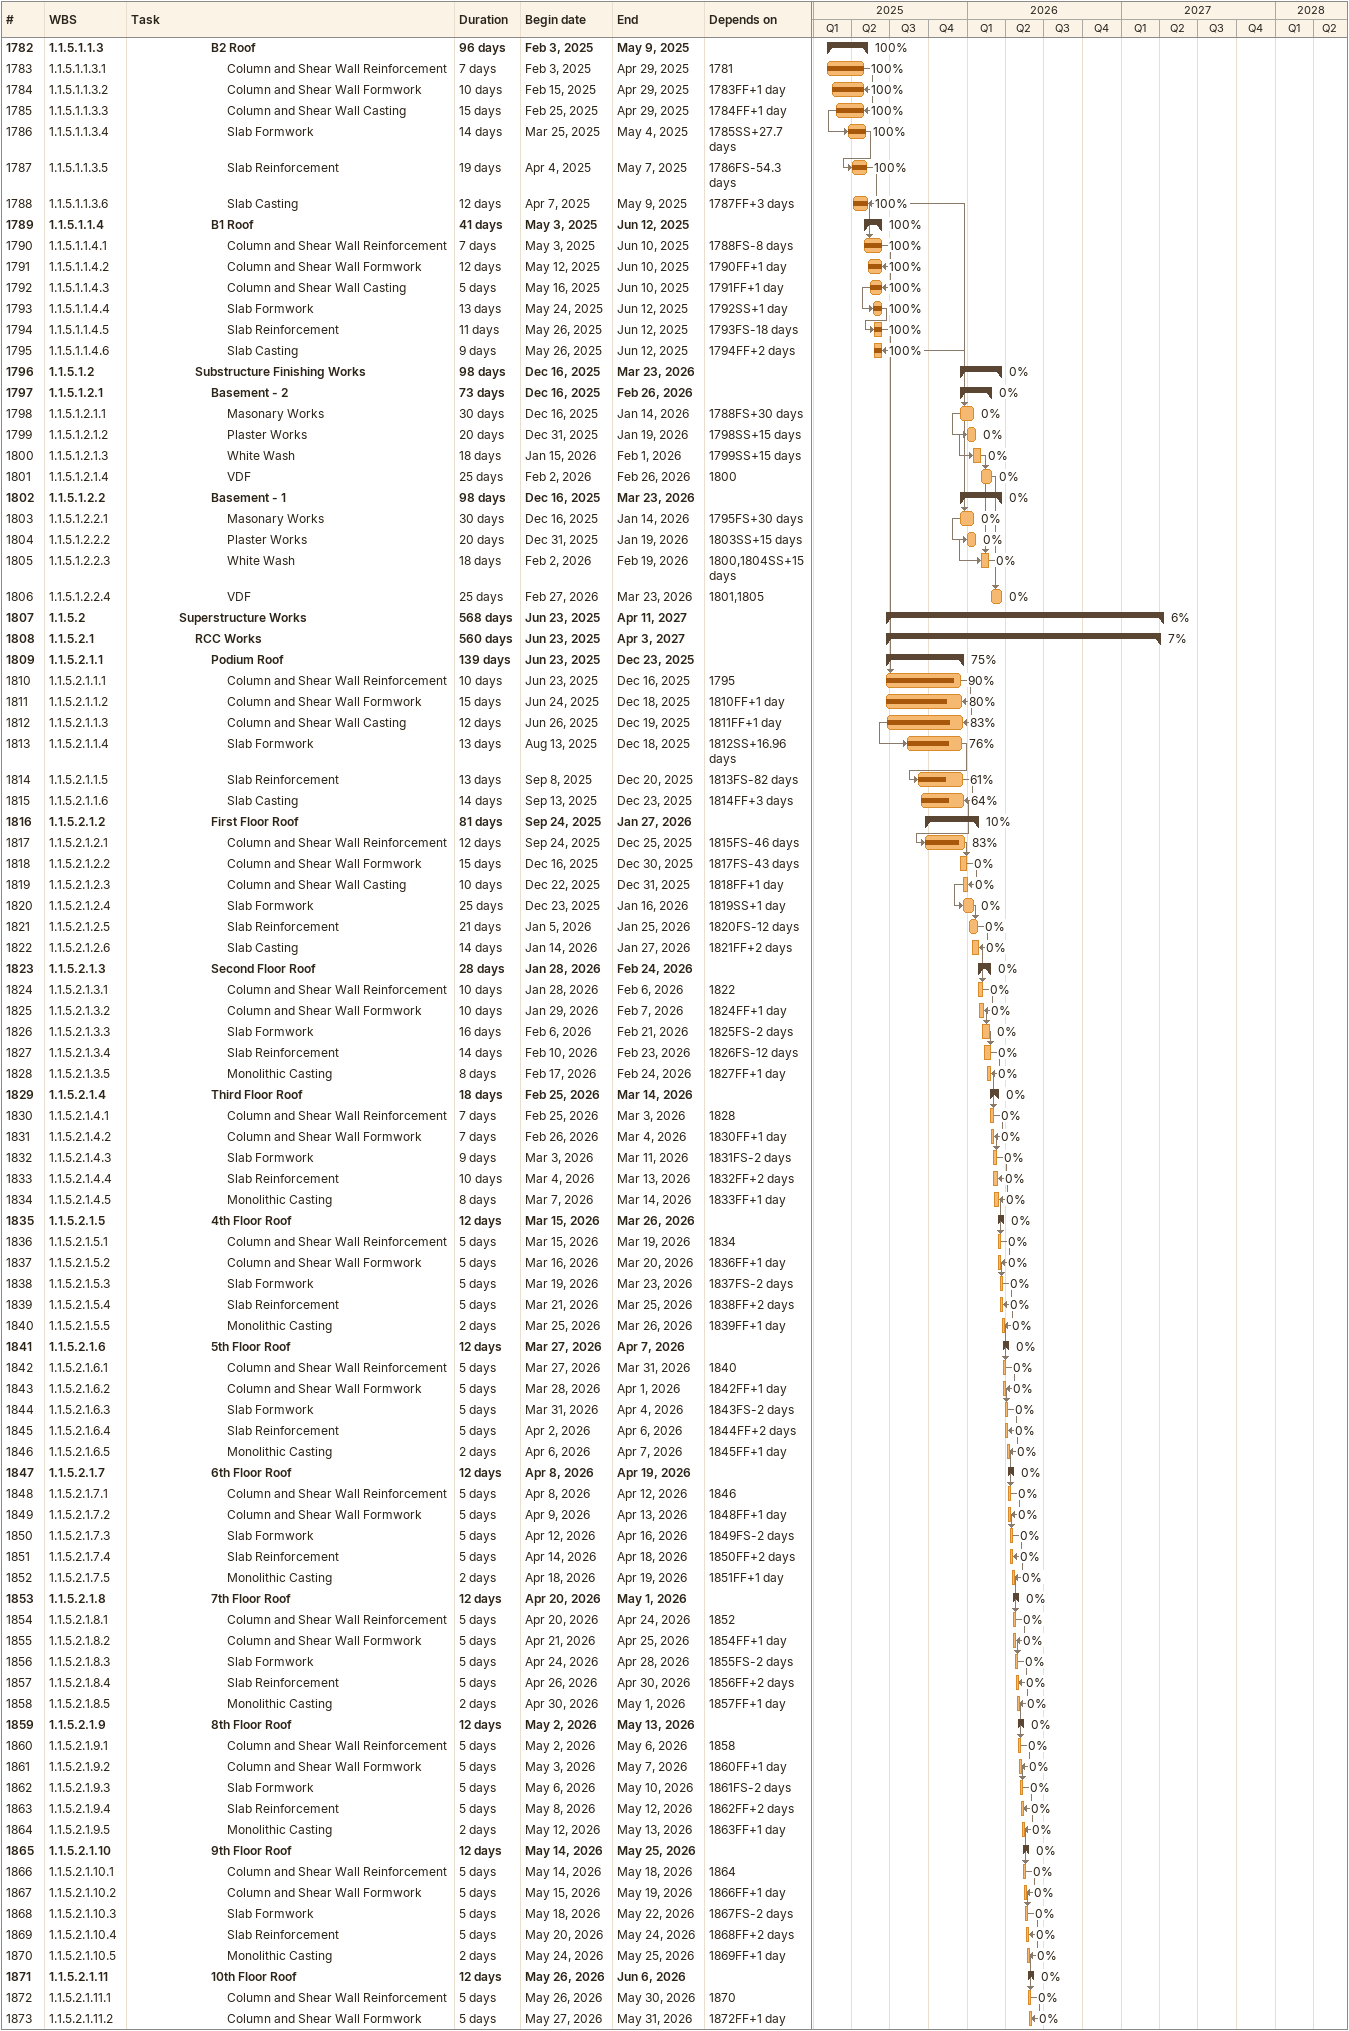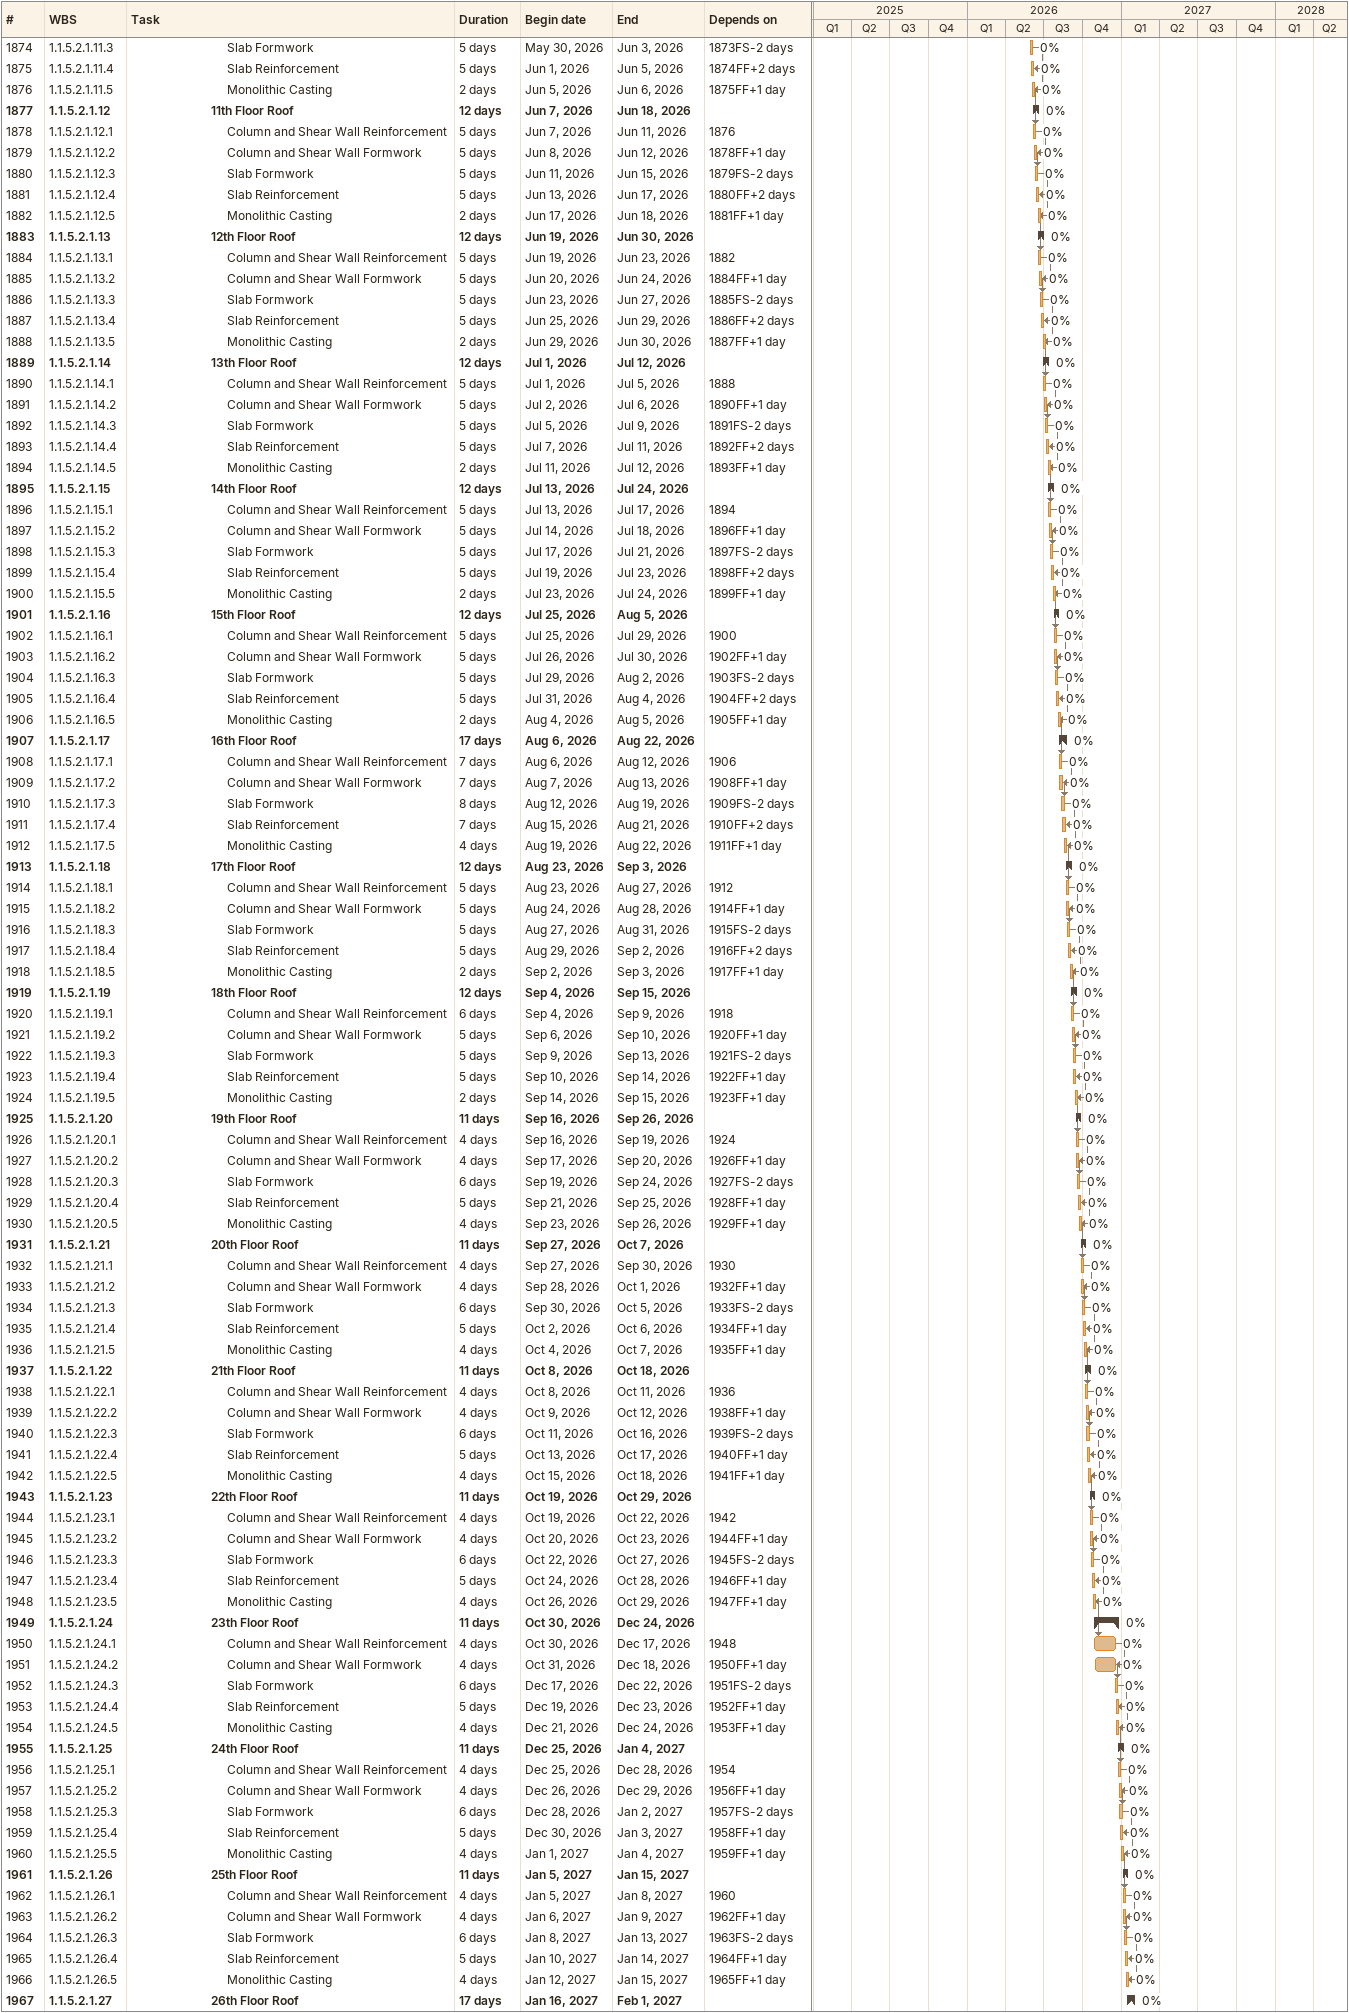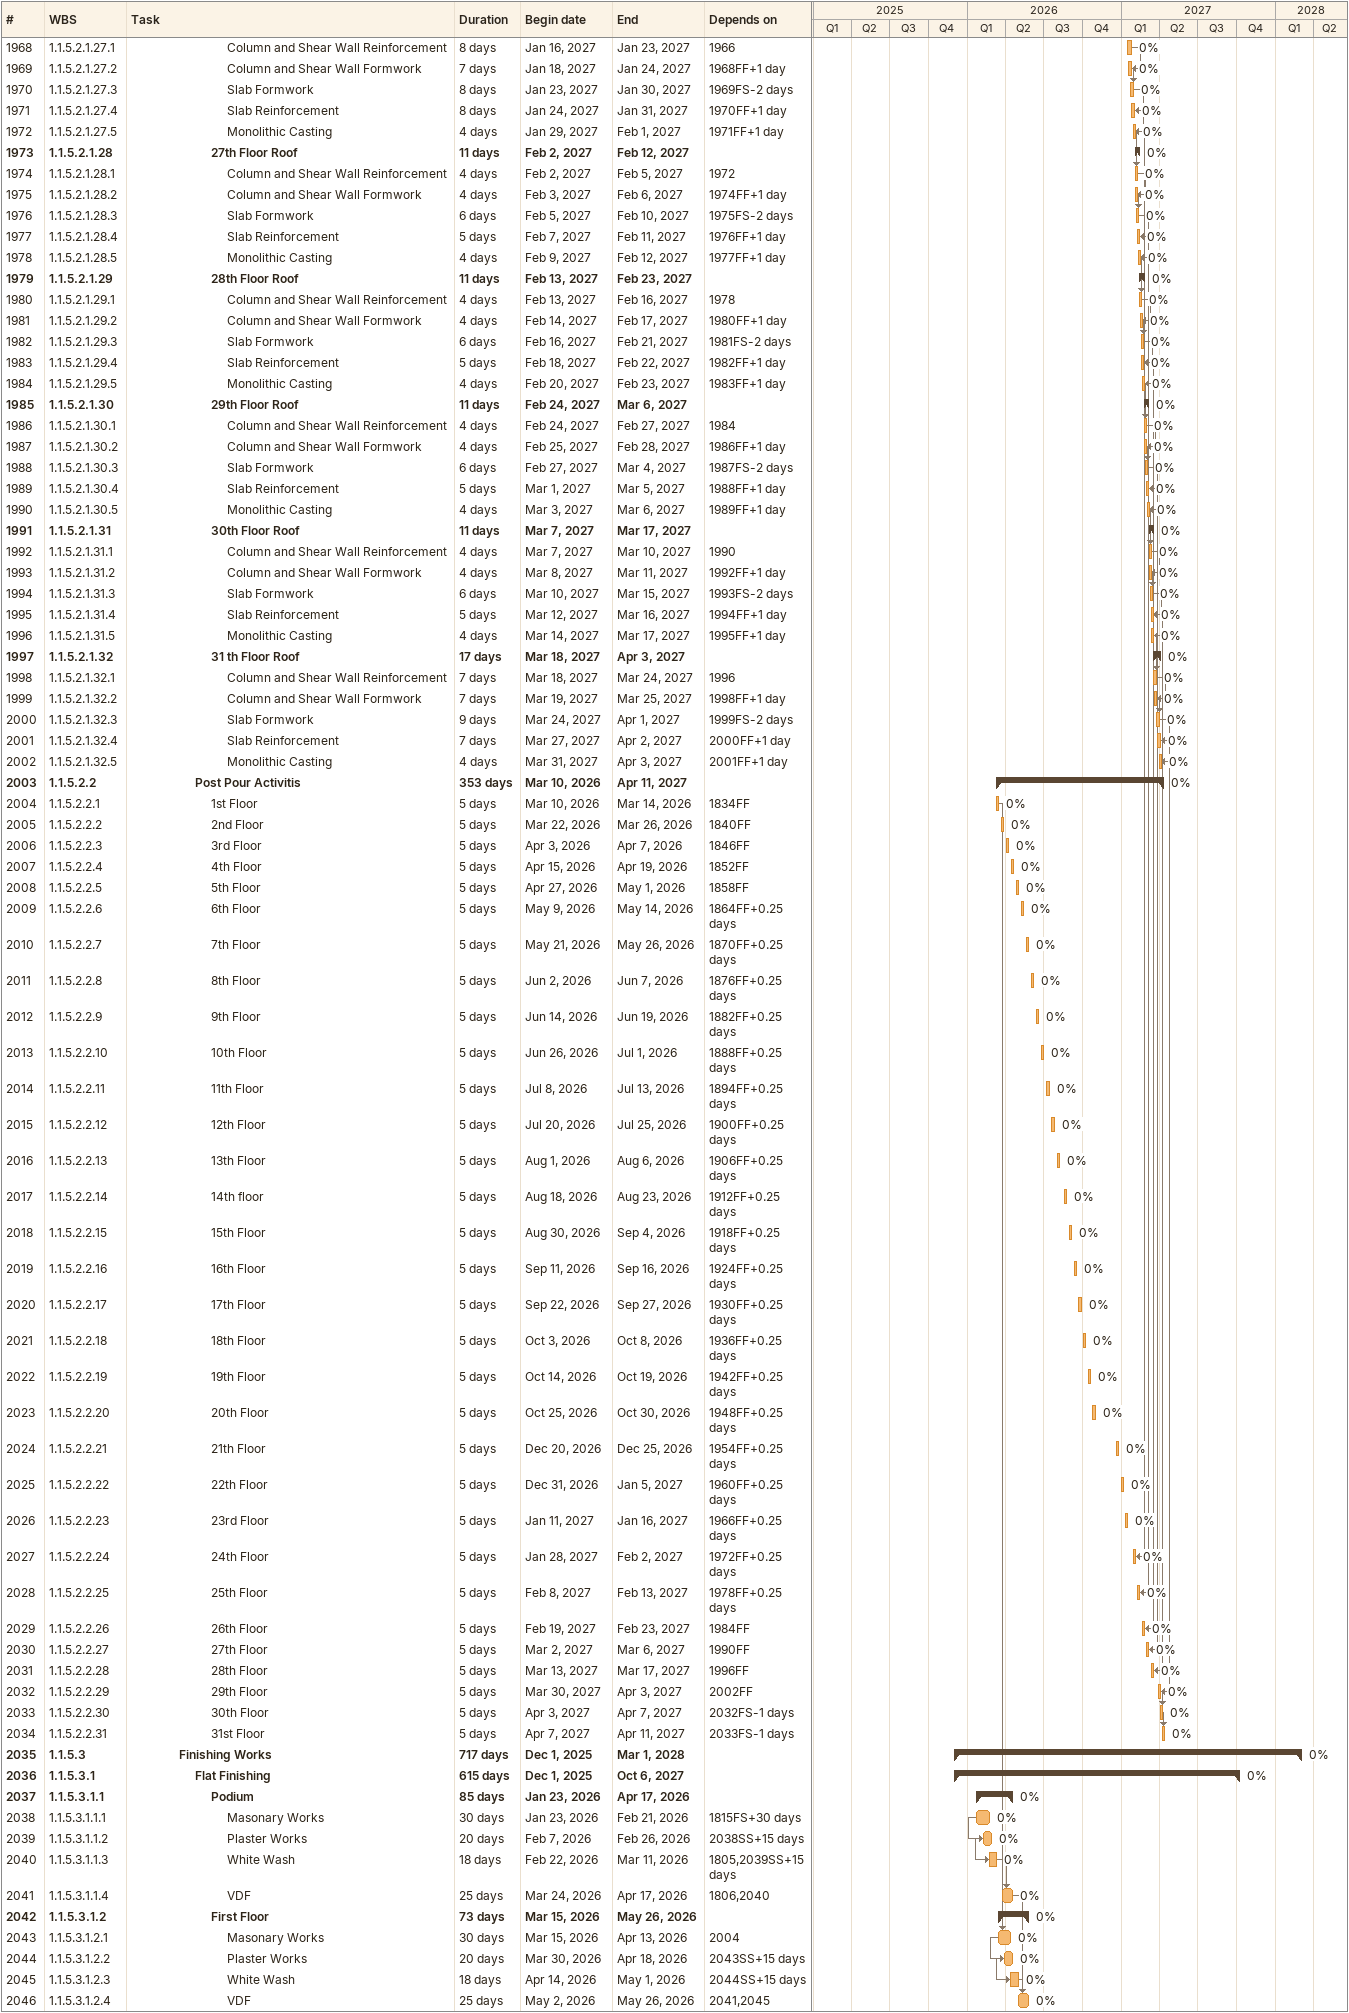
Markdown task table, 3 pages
| ID | WBS | Task | Duration | Start | Finish | Predecessors | % complete |
|---|---|---|---|---|---|---|---|
| 1782 | 1.1.5.1.1.3 | **B2 Roof** | 96d | 2025-02-03 | 2025-05-09 |  | 100 |
| 1783 | 1.1.5.1.1.3.1 | Column and Shear Wall Reinforcement | 7d | 2025-02-03 | 2025-04-29 | 1781 | 100 |
| 1784 | 1.1.5.1.1.3.2 | Column and Shear Wall Formwork | 10d | 2025-02-15 | 2025-04-29 | 1783FF+1d | 100 |
| 1785 | 1.1.5.1.1.3.3 | Column and Shear Wall Casting | 15d | 2025-02-25 | 2025-04-29 | 1784FF+1d | 100 |
| 1786 | 1.1.5.1.1.3.4 | Slab Formwork | 14d | 2025-03-25 | 2025-05-04 | 1785SS+27.7d | 100 |
| 1787 | 1.1.5.1.1.3.5 | Slab Reinforcement | 19d | 2025-04-04 | 2025-05-07 | 1786FS-54.3d | 100 |
| 1788 | 1.1.5.1.1.3.6 | Slab Casting | 12d | 2025-04-07 | 2025-05-09 | 1787FF+3d | 100 |
| 1789 | 1.1.5.1.1.4 | **B1 Roof** | 41d | 2025-05-03 | 2025-06-12 |  | 100 |
| 1790 | 1.1.5.1.1.4.1 | Column and Shear Wall Reinforcement | 7d | 2025-05-03 | 2025-06-10 | 1788FS-8d | 100 |
| 1791 | 1.1.5.1.1.4.2 | Column and Shear Wall Formwork | 12d | 2025-05-12 | 2025-06-10 | 1790FF+1d | 100 |
| 1792 | 1.1.5.1.1.4.3 | Column and Shear Wall Casting | 5d | 2025-05-16 | 2025-06-10 | 1791FF+1d | 100 |
| 1793 | 1.1.5.1.1.4.4 | Slab Formwork | 13d | 2025-05-24 | 2025-06-12 | 1792SS+1d | 100 |
| 1794 | 1.1.5.1.1.4.5 | Slab Reinforcement | 11d | 2025-05-26 | 2025-06-12 | 1793FS-18d | 100 |
| 1795 | 1.1.5.1.1.4.6 | Slab Casting | 9d | 2025-05-26 | 2025-06-12 | 1794FF+2d | 100 |
| 1796 | 1.1.5.1.2 | **Substructure Finishing Works** | 98d | 2025-12-16 | 2026-03-23 |  | 0 |
| 1797 | 1.1.5.1.2.1 | **Basement - 2** | 73d | 2025-12-16 | 2026-02-26 |  | 0 |
| 1798 | 1.1.5.1.2.1.1 | Masonary Works | 30d | 2025-12-16 | 2026-01-14 | 1788FS+30d | 0 |
| 1799 | 1.1.5.1.2.1.2 | Plaster Works | 20d | 2025-12-31 | 2026-01-19 | 1798SS+15d | 0 |
| 1800 | 1.1.5.1.2.1.3 | White Wash | 18d | 2026-01-15 | 2026-02-01 | 1799SS+15d | 0 |
| 1801 | 1.1.5.1.2.1.4 | VDF | 25d | 2026-02-02 | 2026-02-26 | 1800 | 0 |
| 1802 | 1.1.5.1.2.2 | **Basement - 1** | 98d | 2025-12-16 | 2026-03-23 |  | 0 |
| 1803 | 1.1.5.1.2.2.1 | Masonary Works | 30d | 2025-12-16 | 2026-01-14 | 1795FS+30d | 0 |
| 1804 | 1.1.5.1.2.2.2 | Plaster Works | 20d | 2025-12-31 | 2026-01-19 | 1803SS+15d | 0 |
| 1805 | 1.1.5.1.2.2.3 | White Wash | 18d | 2026-02-02 | 2026-02-19 | 1800, 1804SS+15d | 0 |
| 1806 | 1.1.5.1.2.2.4 | VDF | 25d | 2026-02-27 | 2026-03-23 | 1801, 1805 | 0 |
| 1807 | 1.1.5.2 | **Superstructure Works** | 568d | 2025-06-23 | 2027-04-11 |  | 6 |
| 1808 | 1.1.5.2.1 | **RCC Works** | 560d | 2025-06-23 | 2027-04-03 |  | 7 |
| 1809 | 1.1.5.2.1.1 | **Podium Roof** | 139d | 2025-06-23 | 2025-12-23 |  | 75 |
| 1810 | 1.1.5.2.1.1.1 | Column and Shear Wall Reinforcement | 10d | 2025-06-23 | 2025-12-16 | 1795 | 90 |
| 1811 | 1.1.5.2.1.1.2 | Column and Shear Wall Formwork | 15d | 2025-06-24 | 2025-12-18 | 1810FF+1d | 80 |
| 1812 | 1.1.5.2.1.1.3 | Column and Shear Wall Casting | 12d | 2025-06-26 | 2025-12-19 | 1811FF+1d | 83 |
| 1813 | 1.1.5.2.1.1.4 | Slab Formwork | 13d | 2025-08-13 | 2025-12-18 | 1812SS+16.96d | 76 |
| 1814 | 1.1.5.2.1.1.5 | Slab Reinforcement | 13d | 2025-09-08 | 2025-12-20 | 1813FS-82d | 61 |
| 1815 | 1.1.5.2.1.1.6 | Slab Casting | 14d | 2025-09-13 | 2025-12-23 | 1814FF+3d | 64 |
| 1816 | 1.1.5.2.1.2 | **First Floor Roof** | 81d | 2025-09-24 | 2026-01-27 |  | 10 |
| 1817 | 1.1.5.2.1.2.1 | Column and Shear Wall Reinforcement | 12d | 2025-09-24 | 2025-12-25 | 1815FS-46d | 83 |
| 1818 | 1.1.5.2.1.2.2 | Column and Shear Wall Formwork | 15d | 2025-12-16 | 2025-12-30 | 1817FS-43d | 0 |
| 1819 | 1.1.5.2.1.2.3 | Column and Shear Wall Casting | 10d | 2025-12-22 | 2025-12-31 | 1818FF+1d | 0 |
| 1820 | 1.1.5.2.1.2.4 | Slab Formwork | 25d | 2025-12-23 | 2026-01-16 | 1819SS+1d | 0 |
| 1821 | 1.1.5.2.1.2.5 | Slab Reinforcement | 21d | 2026-01-05 | 2026-01-25 | 1820FS-12d | 0 |
| 1822 | 1.1.5.2.1.2.6 | Slab Casting | 14d | 2026-01-14 | 2026-01-27 | 1821FF+2d | 0 |
| 1823 | 1.1.5.2.1.3 | **Second Floor Roof** | 28d | 2026-01-28 | 2026-02-24 |  | 0 |
| 1824 | 1.1.5.2.1.3.1 | Column and Shear Wall Reinforcement | 10d | 2026-01-28 | 2026-02-06 | 1822 | 0 |
| 1825 | 1.1.5.2.1.3.2 | Column and Shear Wall Formwork | 10d | 2026-01-29 | 2026-02-07 | 1824FF+1d | 0 |
| 1826 | 1.1.5.2.1.3.3 | Slab Formwork | 16d | 2026-02-06 | 2026-02-21 | 1825FS-2d | 0 |
| 1827 | 1.1.5.2.1.3.4 | Slab Reinforcement | 14d | 2026-02-10 | 2026-02-23 | 1826FS-12d | 0 |
| 1828 | 1.1.5.2.1.3.5 | Monolithic Casting | 8d | 2026-02-17 | 2026-02-24 | 1827FF+1d | 0 |
| 1829 | 1.1.5.2.1.4 | **Third Floor Roof** | 18d | 2026-02-25 | 2026-03-14 |  | 0 |
| 1830 | 1.1.5.2.1.4.1 | Column and Shear Wall Reinforcement | 7d | 2026-02-25 | 2026-03-03 | 1828 | 0 |
| 1831 | 1.1.5.2.1.4.2 | Column and Shear Wall Formwork | 7d | 2026-02-26 | 2026-03-04 | 1830FF+1d | 0 |
| 1832 | 1.1.5.2.1.4.3 | Slab Formwork | 9d | 2026-03-03 | 2026-03-11 | 1831FS-2d | 0 |
| 1833 | 1.1.5.2.1.4.4 | Slab Reinforcement | 10d | 2026-03-04 | 2026-03-13 | 1832FF+2d | 0 |
| 1834 | 1.1.5.2.1.4.5 | Monolithic Casting | 8d | 2026-03-07 | 2026-03-14 | 1833FF+1d | 0 |
| 1835 | 1.1.5.2.1.5 | **4th Floor Roof** | 12d | 2026-03-15 | 2026-03-26 |  | 0 |
| 1836 | 1.1.5.2.1.5.1 | Column and Shear Wall Reinforcement | 5d | 2026-03-15 | 2026-03-19 | 1834 | 0 |
| 1837 | 1.1.5.2.1.5.2 | Column and Shear Wall Formwork | 5d | 2026-03-16 | 2026-03-20 | 1836FF+1d | 0 |
| 1838 | 1.1.5.2.1.5.3 | Slab Formwork | 5d | 2026-03-19 | 2026-03-23 | 1837FS-2d | 0 |
| 1839 | 1.1.5.2.1.5.4 | Slab Reinforcement | 5d | 2026-03-21 | 2026-03-25 | 1838FF+2d | 0 |
| 1840 | 1.1.5.2.1.5.5 | Monolithic Casting | 2d | 2026-03-25 | 2026-03-26 | 1839FF+1d | 0 |
| 1841 | 1.1.5.2.1.6 | **5th Floor Roof** | 12d | 2026-03-27 | 2026-04-07 |  | 0 |
| 1842 | 1.1.5.2.1.6.1 | Column and Shear Wall Reinforcement | 5d | 2026-03-27 | 2026-03-31 | 1840 | 0 |
| 1843 | 1.1.5.2.1.6.2 | Column and Shear Wall Formwork | 5d | 2026-03-28 | 2026-04-01 | 1842FF+1d | 0 |
| 1844 | 1.1.5.2.1.6.3 | Slab Formwork | 5d | 2026-03-31 | 2026-04-04 | 1843FS-2d | 0 |
| 1845 | 1.1.5.2.1.6.4 | Slab Reinforcement | 5d | 2026-04-02 | 2026-04-06 | 1844FF+2d | 0 |
| 1846 | 1.1.5.2.1.6.5 | Monolithic Casting | 2d | 2026-04-06 | 2026-04-07 | 1845FF+1d | 0 |
| 1847 | 1.1.5.2.1.7 | **6th Floor Roof** | 12d | 2026-04-08 | 2026-04-19 |  | 0 |
| 1848 | 1.1.5.2.1.7.1 | Column and Shear Wall Reinforcement | 5d | 2026-04-08 | 2026-04-12 | 1846 | 0 |
| 1849 | 1.1.5.2.1.7.2 | Column and Shear Wall Formwork | 5d | 2026-04-09 | 2026-04-13 | 1848FF+1d | 0 |
| 1850 | 1.1.5.2.1.7.3 | Slab Formwork | 5d | 2026-04-12 | 2026-04-16 | 1849FS-2d | 0 |
| 1851 | 1.1.5.2.1.7.4 | Slab Reinforcement | 5d | 2026-04-14 | 2026-04-18 | 1850FF+2d | 0 |
| 1852 | 1.1.5.2.1.7.5 | Monolithic Casting | 2d | 2026-04-18 | 2026-04-19 | 1851FF+1d | 0 |
| 1853 | 1.1.5.2.1.8 | **7th Floor Roof** | 12d | 2026-04-20 | 2026-05-01 |  | 0 |
| 1854 | 1.1.5.2.1.8.1 | Column and Shear Wall Reinforcement | 5d | 2026-04-20 | 2026-04-24 | 1852 | 0 |
| 1855 | 1.1.5.2.1.8.2 | Column and Shear Wall Formwork | 5d | 2026-04-21 | 2026-04-25 | 1854FF+1d | 0 |
| 1856 | 1.1.5.2.1.8.3 | Slab Formwork | 5d | 2026-04-24 | 2026-04-28 | 1855FS-2d | 0 |
| 1857 | 1.1.5.2.1.8.4 | Slab Reinforcement | 5d | 2026-04-26 | 2026-04-30 | 1856FF+2d | 0 |
| 1858 | 1.1.5.2.1.8.5 | Monolithic Casting | 2d | 2026-04-30 | 2026-05-01 | 1857FF+1d | 0 |
| 1859 | 1.1.5.2.1.9 | **8th Floor Roof** | 12d | 2026-05-02 | 2026-05-13 |  | 0 |
| 1860 | 1.1.5.2.1.9.1 | Column and Shear Wall Reinforcement | 5d | 2026-05-02 | 2026-05-06 | 1858 | 0 |
| 1861 | 1.1.5.2.1.9.2 | Column and Shear Wall Formwork | 5d | 2026-05-03 | 2026-05-07 | 1860FF+1d | 0 |
| 1862 | 1.1.5.2.1.9.3 | Slab Formwork | 5d | 2026-05-06 | 2026-05-10 | 1861FS-2d | 0 |
| 1863 | 1.1.5.2.1.9.4 | Slab Reinforcement | 5d | 2026-05-08 | 2026-05-12 | 1862FF+2d | 0 |
| 1864 | 1.1.5.2.1.9.5 | Monolithic Casting | 2d | 2026-05-12 | 2026-05-13 | 1863FF+1d | 0 |
| 1865 | 1.1.5.2.1.10 | **9th Floor Roof** | 12d | 2026-05-14 | 2026-05-25 |  | 0 |
| 1866 | 1.1.5.2.1.10.1 | Column and Shear Wall Reinforcement | 5d | 2026-05-14 | 2026-05-18 | 1864 | 0 |
| 1867 | 1.1.5.2.1.10.2 | Column and Shear Wall Formwork | 5d | 2026-05-15 | 2026-05-19 | 1866FF+1d | 0 |
| 1868 | 1.1.5.2.1.10.3 | Slab Formwork | 5d | 2026-05-18 | 2026-05-22 | 1867FS-2d | 0 |
| 1869 | 1.1.5.2.1.10.4 | Slab Reinforcement | 5d | 2026-05-20 | 2026-05-24 | 1868FF+2d | 0 |
| 1870 | 1.1.5.2.1.10.5 | Monolithic Casting | 2d | 2026-05-24 | 2026-05-25 | 1869FF+1d | 0 |
| 1871 | 1.1.5.2.1.11 | **10th Floor Roof** | 12d | 2026-05-26 | 2026-06-06 |  | 0 |
| 1872 | 1.1.5.2.1.11.1 | Column and Shear Wall Reinforcement | 5d | 2026-05-26 | 2026-05-30 | 1870 | 0 |
| 1873 | 1.1.5.2.1.11.2 | Column and Shear Wall Formwork | 5d | 2026-05-27 | 2026-05-31 | 1872FF+1d | 0 |
| 1874 | 1.1.5.2.1.11.3 | Slab Formwork | 5d | 2026-05-30 | 2026-06-03 | 1873FS-2d | 0 |
| 1875 | 1.1.5.2.1.11.4 | Slab Reinforcement | 5d | 2026-06-01 | 2026-06-05 | 1874FF+2d | 0 |
| 1876 | 1.1.5.2.1.11.5 | Monolithic Casting | 2d | 2026-06-05 | 2026-06-06 | 1875FF+1d | 0 |
| 1877 | 1.1.5.2.1.12 | **11th Floor Roof** | 12d | 2026-06-07 | 2026-06-18 |  | 0 |
| 1878 | 1.1.5.2.1.12.1 | Column and Shear Wall Reinforcement | 5d | 2026-06-07 | 2026-06-11 | 1876 | 0 |
| 1879 | 1.1.5.2.1.12.2 | Column and Shear Wall Formwork | 5d | 2026-06-08 | 2026-06-12 | 1878FF+1d | 0 |
| 1880 | 1.1.5.2.1.12.3 | Slab Formwork | 5d | 2026-06-11 | 2026-06-15 | 1879FS-2d | 0 |
| 1881 | 1.1.5.2.1.12.4 | Slab Reinforcement | 5d | 2026-06-13 | 2026-06-17 | 1880FF+2d | 0 |
| 1882 | 1.1.5.2.1.12.5 | Monolithic Casting | 2d | 2026-06-17 | 2026-06-18 | 1881FF+1d | 0 |
| 1883 | 1.1.5.2.1.13 | **12th Floor Roof** | 12d | 2026-06-19 | 2026-06-30 |  | 0 |
| 1884 | 1.1.5.2.1.13.1 | Column and Shear Wall Reinforcement | 5d | 2026-06-19 | 2026-06-23 | 1882 | 0 |
| 1885 | 1.1.5.2.1.13.2 | Column and Shear Wall Formwork | 5d | 2026-06-20 | 2026-06-24 | 1884FF+1d | 0 |
| 1886 | 1.1.5.2.1.13.3 | Slab Formwork | 5d | 2026-06-23 | 2026-06-27 | 1885FS-2d | 0 |
| 1887 | 1.1.5.2.1.13.4 | Slab Reinforcement | 5d | 2026-06-25 | 2026-06-29 | 1886FF+2d | 0 |
| 1888 | 1.1.5.2.1.13.5 | Monolithic Casting | 2d | 2026-06-29 | 2026-06-30 | 1887FF+1d | 0 |
| 1889 | 1.1.5.2.1.14 | **13th Floor Roof** | 12d | 2026-07-01 | 2026-07-12 |  | 0 |
| 1890 | 1.1.5.2.1.14.1 | Column and Shear Wall Reinforcement | 5d | 2026-07-01 | 2026-07-05 | 1888 | 0 |
| 1891 | 1.1.5.2.1.14.2 | Column and Shear Wall Formwork | 5d | 2026-07-02 | 2026-07-06 | 1890FF+1d | 0 |
| 1892 | 1.1.5.2.1.14.3 | Slab Formwork | 5d | 2026-07-05 | 2026-07-09 | 1891FS-2d | 0 |
| 1893 | 1.1.5.2.1.14.4 | Slab Reinforcement | 5d | 2026-07-07 | 2026-07-11 | 1892FF+2d | 0 |
| 1894 | 1.1.5.2.1.14.5 | Monolithic Casting | 2d | 2026-07-11 | 2026-07-12 | 1893FF+1d | 0 |
| 1895 | 1.1.5.2.1.15 | **14th Floor Roof** | 12d | 2026-07-13 | 2026-07-24 |  | 0 |
| 1896 | 1.1.5.2.1.15.1 | Column and Shear Wall Reinforcement | 5d | 2026-07-13 | 2026-07-17 | 1894 | 0 |
| 1897 | 1.1.5.2.1.15.2 | Column and Shear Wall Formwork | 5d | 2026-07-14 | 2026-07-18 | 1896FF+1d | 0 |
| 1898 | 1.1.5.2.1.15.3 | Slab Formwork | 5d | 2026-07-17 | 2026-07-21 | 1897FS-2d | 0 |
| 1899 | 1.1.5.2.1.15.4 | Slab Reinforcement | 5d | 2026-07-19 | 2026-07-23 | 1898FF+2d | 0 |
| 1900 | 1.1.5.2.1.15.5 | Monolithic Casting | 2d | 2026-07-23 | 2026-07-24 | 1899FF+1d | 0 |
| 1901 | 1.1.5.2.1.16 | **15th Floor Roof** | 12d | 2026-07-25 | 2026-08-05 |  | 0 |
| 1902 | 1.1.5.2.1.16.1 | Column and Shear Wall Reinforcement | 5d | 2026-07-25 | 2026-07-29 | 1900 | 0 |
| 1903 | 1.1.5.2.1.16.2 | Column and Shear Wall Formwork | 5d | 2026-07-26 | 2026-07-30 | 1902FF+1d | 0 |
| 1904 | 1.1.5.2.1.16.3 | Slab Formwork | 5d | 2026-07-29 | 2026-08-02 | 1903FS-2d | 0 |
| 1905 | 1.1.5.2.1.16.4 | Slab Reinforcement | 5d | 2026-07-31 | 2026-08-04 | 1904FF+2d | 0 |
| 1906 | 1.1.5.2.1.16.5 | Monolithic Casting | 2d | 2026-08-04 | 2026-08-05 | 1905FF+1d | 0 |
| 1907 | 1.1.5.2.1.17 | **16th Floor Roof** | 17d | 2026-08-06 | 2026-08-22 |  | 0 |
| 1908 | 1.1.5.2.1.17.1 | Column and Shear Wall Reinforcement | 7d | 2026-08-06 | 2026-08-12 | 1906 | 0 |
| 1909 | 1.1.5.2.1.17.2 | Column and Shear Wall Formwork | 7d | 2026-08-07 | 2026-08-13 | 1908FF+1d | 0 |
| 1910 | 1.1.5.2.1.17.3 | Slab Formwork | 8d | 2026-08-12 | 2026-08-19 | 1909FS-2d | 0 |
| 1911 | 1.1.5.2.1.17.4 | Slab Reinforcement | 7d | 2026-08-15 | 2026-08-21 | 1910FF+2d | 0 |
| 1912 | 1.1.5.2.1.17.5 | Monolithic Casting | 4d | 2026-08-19 | 2026-08-22 | 1911FF+1d | 0 |
| 1913 | 1.1.5.2.1.18 | **17th Floor Roof** | 12d | 2026-08-23 | 2026-09-03 |  | 0 |
| 1914 | 1.1.5.2.1.18.1 | Column and Shear Wall Reinforcement | 5d | 2026-08-23 | 2026-08-27 | 1912 | 0 |
| 1915 | 1.1.5.2.1.18.2 | Column and Shear Wall Formwork | 5d | 2026-08-24 | 2026-08-28 | 1914FF+1d | 0 |
| 1916 | 1.1.5.2.1.18.3 | Slab Formwork | 5d | 2026-08-27 | 2026-08-31 | 1915FS-2d | 0 |
| 1917 | 1.1.5.2.1.18.4 | Slab Reinforcement | 5d | 2026-08-29 | 2026-09-02 | 1916FF+2d | 0 |
| 1918 | 1.1.5.2.1.18.5 | Monolithic Casting | 2d | 2026-09-02 | 2026-09-03 | 1917FF+1d | 0 |
| 1919 | 1.1.5.2.1.19 | **18th Floor Roof** | 12d | 2026-09-04 | 2026-09-15 |  | 0 |
| 1920 | 1.1.5.2.1.19.1 | Column and Shear Wall Reinforcement | 6d | 2026-09-04 | 2026-09-09 | 1918 | 0 |
| 1921 | 1.1.5.2.1.19.2 | Column and Shear Wall Formwork | 5d | 2026-09-06 | 2026-09-10 | 1920FF+1d | 0 |
| 1922 | 1.1.5.2.1.19.3 | Slab Formwork | 5d | 2026-09-09 | 2026-09-13 | 1921FS-2d | 0 |
| 1923 | 1.1.5.2.1.19.4 | Slab Reinforcement | 5d | 2026-09-10 | 2026-09-14 | 1922FF+1d | 0 |
| 1924 | 1.1.5.2.1.19.5 | Monolithic Casting | 2d | 2026-09-14 | 2026-09-15 | 1923FF+1d | 0 |
| 1925 | 1.1.5.2.1.20 | **19th Floor Roof** | 11d | 2026-09-16 | 2026-09-26 |  | 0 |
| 1926 | 1.1.5.2.1.20.1 | Column and Shear Wall Reinforcement | 4d | 2026-09-16 | 2026-09-19 | 1924 | 0 |
| 1927 | 1.1.5.2.1.20.2 | Column and Shear Wall Formwork | 4d | 2026-09-17 | 2026-09-20 | 1926FF+1d | 0 |
| 1928 | 1.1.5.2.1.20.3 | Slab Formwork | 6d | 2026-09-19 | 2026-09-24 | 1927FS-2d | 0 |
| 1929 | 1.1.5.2.1.20.4 | Slab Reinforcement | 5d | 2026-09-21 | 2026-09-25 | 1928FF+1d | 0 |
| 1930 | 1.1.5.2.1.20.5 | Monolithic Casting | 4d | 2026-09-23 | 2026-09-26 | 1929FF+1d | 0 |
| 1931 | 1.1.5.2.1.21 | **20th Floor Roof** | 11d | 2026-09-27 | 2026-10-07 |  | 0 |
| 1932 | 1.1.5.2.1.21.1 | Column and Shear Wall Reinforcement | 4d | 2026-09-27 | 2026-09-30 | 1930 | 0 |
| 1933 | 1.1.5.2.1.21.2 | Column and Shear Wall Formwork | 4d | 2026-09-28 | 2026-10-01 | 1932FF+1d | 0 |
| 1934 | 1.1.5.2.1.21.3 | Slab Formwork | 6d | 2026-09-30 | 2026-10-05 | 1933FS-2d | 0 |
| 1935 | 1.1.5.2.1.21.4 | Slab Reinforcement | 5d | 2026-10-02 | 2026-10-06 | 1934FF+1d | 0 |
| 1936 | 1.1.5.2.1.21.5 | Monolithic Casting | 4d | 2026-10-04 | 2026-10-07 | 1935FF+1d | 0 |
| 1937 | 1.1.5.2.1.22 | **21th Floor Roof** | 11d | 2026-10-08 | 2026-10-18 |  | 0 |
| 1938 | 1.1.5.2.1.22.1 | Column and Shear Wall Reinforcement | 4d | 2026-10-08 | 2026-10-11 | 1936 | 0 |
| 1939 | 1.1.5.2.1.22.2 | Column and Shear Wall Formwork | 4d | 2026-10-09 | 2026-10-12 | 1938FF+1d | 0 |
| 1940 | 1.1.5.2.1.22.3 | Slab Formwork | 6d | 2026-10-11 | 2026-10-16 | 1939FS-2d | 0 |
| 1941 | 1.1.5.2.1.22.4 | Slab Reinforcement | 5d | 2026-10-13 | 2026-10-17 | 1940FF+1d | 0 |
| 1942 | 1.1.5.2.1.22.5 | Monolithic Casting | 4d | 2026-10-15 | 2026-10-18 | 1941FF+1d | 0 |
| 1943 | 1.1.5.2.1.23 | **22th Floor Roof** | 11d | 2026-10-19 | 2026-10-29 |  | 0 |
| 1944 | 1.1.5.2.1.23.1 | Column and Shear Wall Reinforcement | 4d | 2026-10-19 | 2026-10-22 | 1942 | 0 |
| 1945 | 1.1.5.2.1.23.2 | Column and Shear Wall Formwork | 4d | 2026-10-20 | 2026-10-23 | 1944FF+1d | 0 |
| 1946 | 1.1.5.2.1.23.3 | Slab Formwork | 6d | 2026-10-22 | 2026-10-27 | 1945FS-2d | 0 |
| 1947 | 1.1.5.2.1.23.4 | Slab Reinforcement | 5d | 2026-10-24 | 2026-10-28 | 1946FF+1d | 0 |
| 1948 | 1.1.5.2.1.23.5 | Monolithic Casting | 4d | 2026-10-26 | 2026-10-29 | 1947FF+1d | 0 |
| 1949 | 1.1.5.2.1.24 | **23th Floor Roof** | 11d | 2026-10-30 | 2026-12-24 |  | 0 |
| 1950 | 1.1.5.2.1.24.1 | Column and Shear Wall Reinforcement | 4d | 2026-10-30 | 2026-12-17 | 1948 | 0 |
| 1951 | 1.1.5.2.1.24.2 | Column and Shear Wall Formwork | 4d | 2026-10-31 | 2026-12-18 | 1950FF+1d | 0 |
| 1952 | 1.1.5.2.1.24.3 | Slab Formwork | 6d | 2026-12-17 | 2026-12-22 | 1951FS-2d | 0 |
| 1953 | 1.1.5.2.1.24.4 | Slab Reinforcement | 5d | 2026-12-19 | 2026-12-23 | 1952FF+1d | 0 |
| 1954 | 1.1.5.2.1.24.5 | Monolithic Casting | 4d | 2026-12-21 | 2026-12-24 | 1953FF+1d | 0 |
| 1955 | 1.1.5.2.1.25 | **24th Floor Roof** | 11d | 2026-12-25 | 2027-01-04 |  | 0 |
| 1956 | 1.1.5.2.1.25.1 | Column and Shear Wall Reinforcement | 4d | 2026-12-25 | 2026-12-28 | 1954 | 0 |
| 1957 | 1.1.5.2.1.25.2 | Column and Shear Wall Formwork | 4d | 2026-12-26 | 2026-12-29 | 1956FF+1d | 0 |
| 1958 | 1.1.5.2.1.25.3 | Slab Formwork | 6d | 2026-12-28 | 2027-01-02 | 1957FS-2d | 0 |
| 1959 | 1.1.5.2.1.25.4 | Slab Reinforcement | 5d | 2026-12-30 | 2027-01-03 | 1958FF+1d | 0 |
| 1960 | 1.1.5.2.1.25.5 | Monolithic Casting | 4d | 2027-01-01 | 2027-01-04 | 1959FF+1d | 0 |
| 1961 | 1.1.5.2.1.26 | **25th Floor Roof** | 11d | 2027-01-05 | 2027-01-15 |  | 0 |
| 1962 | 1.1.5.2.1.26.1 | Column and Shear Wall Reinforcement | 4d | 2027-01-05 | 2027-01-08 | 1960 | 0 |
| 1963 | 1.1.5.2.1.26.2 | Column and Shear Wall Formwork | 4d | 2027-01-06 | 2027-01-09 | 1962FF+1d | 0 |
| 1964 | 1.1.5.2.1.26.3 | Slab Formwork | 6d | 2027-01-08 | 2027-01-13 | 1963FS-2d | 0 |
| 1965 | 1.1.5.2.1.26.4 | Slab Reinforcement | 5d | 2027-01-10 | 2027-01-14 | 1964FF+1d | 0 |
| 1966 | 1.1.5.2.1.26.5 | Monolithic Casting | 4d | 2027-01-12 | 2027-01-15 | 1965FF+1d | 0 |
| 1967 | 1.1.5.2.1.27 | **26th Floor Roof** | 17d | 2027-01-16 | 2027-02-01 |  | 0 |
| 1968 | 1.1.5.2.1.27.1 | Column and Shear Wall Reinforcement | 8d | 2027-01-16 | 2027-01-23 | 1966 | 0 |
| 1969 | 1.1.5.2.1.27.2 | Column and Shear Wall Formwork | 7d | 2027-01-18 | 2027-01-24 | 1968FF+1d | 0 |
| 1970 | 1.1.5.2.1.27.3 | Slab Formwork | 8d | 2027-01-23 | 2027-01-30 | 1969FS-2d | 0 |
| 1971 | 1.1.5.2.1.27.4 | Slab Reinforcement | 8d | 2027-01-24 | 2027-01-31 | 1970FF+1d | 0 |
| 1972 | 1.1.5.2.1.27.5 | Monolithic Casting | 4d | 2027-01-29 | 2027-02-01 | 1971FF+1d | 0 |
| 1973 | 1.1.5.2.1.28 | **27th Floor Roof** | 11d | 2027-02-02 | 2027-02-12 |  | 0 |
| 1974 | 1.1.5.2.1.28.1 | Column and Shear Wall Reinforcement | 4d | 2027-02-02 | 2027-02-05 | 1972 | 0 |
| 1975 | 1.1.5.2.1.28.2 | Column and Shear Wall Formwork | 4d | 2027-02-03 | 2027-02-06 | 1974FF+1d | 0 |
| 1976 | 1.1.5.2.1.28.3 | Slab Formwork | 6d | 2027-02-05 | 2027-02-10 | 1975FS-2d | 0 |
| 1977 | 1.1.5.2.1.28.4 | Slab Reinforcement | 5d | 2027-02-07 | 2027-02-11 | 1976FF+1d | 0 |
| 1978 | 1.1.5.2.1.28.5 | Monolithic Casting | 4d | 2027-02-09 | 2027-02-12 | 1977FF+1d | 0 |
| 1979 | 1.1.5.2.1.29 | **28th Floor Roof** | 11d | 2027-02-13 | 2027-02-23 |  | 0 |
| 1980 | 1.1.5.2.1.29.1 | Column and Shear Wall Reinforcement | 4d | 2027-02-13 | 2027-02-16 | 1978 | 0 |
| 1981 | 1.1.5.2.1.29.2 | Column and Shear Wall Formwork | 4d | 2027-02-14 | 2027-02-17 | 1980FF+1d | 0 |
| 1982 | 1.1.5.2.1.29.3 | Slab Formwork | 6d | 2027-02-16 | 2027-02-21 | 1981FS-2d | 0 |
| 1983 | 1.1.5.2.1.29.4 | Slab Reinforcement | 5d | 2027-02-18 | 2027-02-22 | 1982FF+1d | 0 |
| 1984 | 1.1.5.2.1.29.5 | Monolithic Casting | 4d | 2027-02-20 | 2027-02-23 | 1983FF+1d | 0 |
| 1985 | 1.1.5.2.1.30 | **29th Floor Roof** | 11d | 2027-02-24 | 2027-03-06 |  | 0 |
| 1986 | 1.1.5.2.1.30.1 | Column and Shear Wall Reinforcement | 4d | 2027-02-24 | 2027-02-27 | 1984 | 0 |
| 1987 | 1.1.5.2.1.30.2 | Column and Shear Wall Formwork | 4d | 2027-02-25 | 2027-02-28 | 1986FF+1d | 0 |
| 1988 | 1.1.5.2.1.30.3 | Slab Formwork | 6d | 2027-02-27 | 2027-03-04 | 1987FS-2d | 0 |
| 1989 | 1.1.5.2.1.30.4 | Slab Reinforcement | 5d | 2027-03-01 | 2027-03-05 | 1988FF+1d | 0 |
| 1990 | 1.1.5.2.1.30.5 | Monolithic Casting | 4d | 2027-03-03 | 2027-03-06 | 1989FF+1d | 0 |
| 1991 | 1.1.5.2.1.31 | **30th Floor Roof** | 11d | 2027-03-07 | 2027-03-17 |  | 0 |
| 1992 | 1.1.5.2.1.31.1 | Column and Shear Wall Reinforcement | 4d | 2027-03-07 | 2027-03-10 | 1990 | 0 |
| 1993 | 1.1.5.2.1.31.2 | Column and Shear Wall Formwork | 4d | 2027-03-08 | 2027-03-11 | 1992FF+1d | 0 |
| 1994 | 1.1.5.2.1.31.3 | Slab Formwork | 6d | 2027-03-10 | 2027-03-15 | 1993FS-2d | 0 |
| 1995 | 1.1.5.2.1.31.4 | Slab Reinforcement | 5d | 2027-03-12 | 2027-03-16 | 1994FF+1d | 0 |
| 1996 | 1.1.5.2.1.31.5 | Monolithic Casting | 4d | 2027-03-14 | 2027-03-17 | 1995FF+1d | 0 |
| 1997 | 1.1.5.2.1.32 | **31 th Floor Roof** | 17d | 2027-03-18 | 2027-04-03 |  | 0 |
| 1998 | 1.1.5.2.1.32.1 | Column and Shear Wall Reinforcement | 7d | 2027-03-18 | 2027-03-24 | 1996 | 0 |
| 1999 | 1.1.5.2.1.32.2 | Column and Shear Wall Formwork | 7d | 2027-03-19 | 2027-03-25 | 1998FF+1d | 0 |
| 2000 | 1.1.5.2.1.32.3 | Slab Formwork | 9d | 2027-03-24 | 2027-04-01 | 1999FS-2d | 0 |
| 2001 | 1.1.5.2.1.32.4 | Slab Reinforcement | 7d | 2027-03-27 | 2027-04-02 | 2000FF+1d | 0 |
| 2002 | 1.1.5.2.1.32.5 | Monolithic Casting | 4d | 2027-03-31 | 2027-04-03 | 2001FF+1d | 0 |
| 2003 | 1.1.5.2.2 | **Post Pour Activitis** | 353d | 2026-03-10 | 2027-04-11 |  | 0 |
| 2004 | 1.1.5.2.2.1 | 1st Floor | 5d | 2026-03-10 | 2026-03-14 | 1834FF | 0 |
| 2005 | 1.1.5.2.2.2 | 2nd Floor | 5d | 2026-03-22 | 2026-03-26 | 1840FF | 0 |
| 2006 | 1.1.5.2.2.3 | 3rd Floor | 5d | 2026-04-03 | 2026-04-07 | 1846FF | 0 |
| 2007 | 1.1.5.2.2.4 | 4th Floor | 5d | 2026-04-15 | 2026-04-19 | 1852FF | 0 |
| 2008 | 1.1.5.2.2.5 | 5th Floor | 5d | 2026-04-27 | 2026-05-01 | 1858FF | 0 |
| 2009 | 1.1.5.2.2.6 | 6th Floor | 5d | 2026-05-09 | 2026-05-14 | 1864FF+0.25d | 0 |
| 2010 | 1.1.5.2.2.7 | 7th Floor | 5d | 2026-05-21 | 2026-05-26 | 1870FF+0.25d | 0 |
| 2011 | 1.1.5.2.2.8 | 8th Floor | 5d | 2026-06-02 | 2026-06-07 | 1876FF+0.25d | 0 |
| 2012 | 1.1.5.2.2.9 | 9th Floor | 5d | 2026-06-14 | 2026-06-19 | 1882FF+0.25d | 0 |
| 2013 | 1.1.5.2.2.10 | 10th Floor | 5d | 2026-06-26 | 2026-07-01 | 1888FF+0.25d | 0 |
| 2014 | 1.1.5.2.2.11 | 11th Floor | 5d | 2026-07-08 | 2026-07-13 | 1894FF+0.25d | 0 |
| 2015 | 1.1.5.2.2.12 | 12th Floor | 5d | 2026-07-20 | 2026-07-25 | 1900FF+0.25d | 0 |
| 2016 | 1.1.5.2.2.13 | 13th Floor | 5d | 2026-08-01 | 2026-08-06 | 1906FF+0.25d | 0 |
| 2017 | 1.1.5.2.2.14 | 14th floor | 5d | 2026-08-18 | 2026-08-23 | 1912FF+0.25d | 0 |
| 2018 | 1.1.5.2.2.15 | 15th Floor | 5d | 2026-08-30 | 2026-09-04 | 1918FF+0.25d | 0 |
| 2019 | 1.1.5.2.2.16 | 16th Floor | 5d | 2026-09-11 | 2026-09-16 | 1924FF+0.25d | 0 |
| 2020 | 1.1.5.2.2.17 | 17th Floor | 5d | 2026-09-22 | 2026-09-27 | 1930FF+0.25d | 0 |
| 2021 | 1.1.5.2.2.18 | 18th Floor | 5d | 2026-10-03 | 2026-10-08 | 1936FF+0.25d | 0 |
| 2022 | 1.1.5.2.2.19 | 19th Floor | 5d | 2026-10-14 | 2026-10-19 | 1942FF+0.25d | 0 |
| 2023 | 1.1.5.2.2.20 | 20th Floor | 5d | 2026-10-25 | 2026-10-30 | 1948FF+0.25d | 0 |
| 2024 | 1.1.5.2.2.21 | 21th Floor | 5d | 2026-12-20 | 2026-12-25 | 1954FF+0.25d | 0 |
| 2025 | 1.1.5.2.2.22 | 22th Floor | 5d | 2026-12-31 | 2027-01-05 | 1960FF+0.25d | 0 |
| 2026 | 1.1.5.2.2.23 | 23rd Floor | 5d | 2027-01-11 | 2027-01-16 | 1966FF+0.25d | 0 |
| 2027 | 1.1.5.2.2.24 | 24th Floor | 5d | 2027-01-28 | 2027-02-02 | 1972FF+0.25d | 0 |
| 2028 | 1.1.5.2.2.25 | 25th Floor | 5d | 2027-02-08 | 2027-02-13 | 1978FF+0.25d | 0 |
| 2029 | 1.1.5.2.2.26 | 26th Floor | 5d | 2027-02-19 | 2027-02-23 | 1984FF | 0 |
| 2030 | 1.1.5.2.2.27 | 27th Floor | 5d | 2027-03-02 | 2027-03-06 | 1990FF | 0 |
| 2031 | 1.1.5.2.2.28 | 28th Floor | 5d | 2027-03-13 | 2027-03-17 | 1996FF | 0 |
| 2032 | 1.1.5.2.2.29 | 29th Floor | 5d | 2027-03-30 | 2027-04-03 | 2002FF | 0 |
| 2033 | 1.1.5.2.2.30 | 30th Floor | 5d | 2027-04-03 | 2027-04-07 | 2032FS-1d | 0 |
| 2034 | 1.1.5.2.2.31 | 31st Floor | 5d | 2027-04-07 | 2027-04-11 | 2033FS-1d | 0 |
| 2035 | 1.1.5.3 | **Finishing Works** | 717d | 2025-12-01 | 2028-03-01 |  | 0 |
| 2036 | 1.1.5.3.1 | **Flat Finishing** | 615d | 2025-12-01 | 2027-10-06 |  | 0 |
| 2037 | 1.1.5.3.1.1 | **Podium** | 85d | 2026-01-23 | 2026-04-17 |  | 0 |
| 2038 | 1.1.5.3.1.1.1 | Masonary Works | 30d | 2026-01-23 | 2026-02-21 | 1815FS+30d | 0 |
| 2039 | 1.1.5.3.1.1.2 | Plaster Works | 20d | 2026-02-07 | 2026-02-26 | 2038SS+15d | 0 |
| 2040 | 1.1.5.3.1.1.3 | White Wash | 18d | 2026-02-22 | 2026-03-11 | 1805, 2039SS+15d | 0 |
| 2041 | 1.1.5.3.1.1.4 | VDF | 25d | 2026-03-24 | 2026-04-17 | 1806, 2040 | 0 |
| 2042 | 1.1.5.3.1.2 | **First Floor** | 73d | 2026-03-15 | 2026-05-26 |  | 0 |
| 2043 | 1.1.5.3.1.2.1 | Masonary Works | 30d | 2026-03-15 | 2026-04-13 | 2004 | 0 |
| 2044 | 1.1.5.3.1.2.2 | Plaster Works | 20d | 2026-03-30 | 2026-04-18 | 2043SS+15d | 0 |
| 2045 | 1.1.5.3.1.2.3 | White Wash | 18d | 2026-04-14 | 2026-05-01 | 2044SS+15d | 0 |
| 2046 | 1.1.5.3.1.2.4 | VDF | 25d | 2026-05-02 | 2026-05-26 | 2041, 2045 | 0 |
